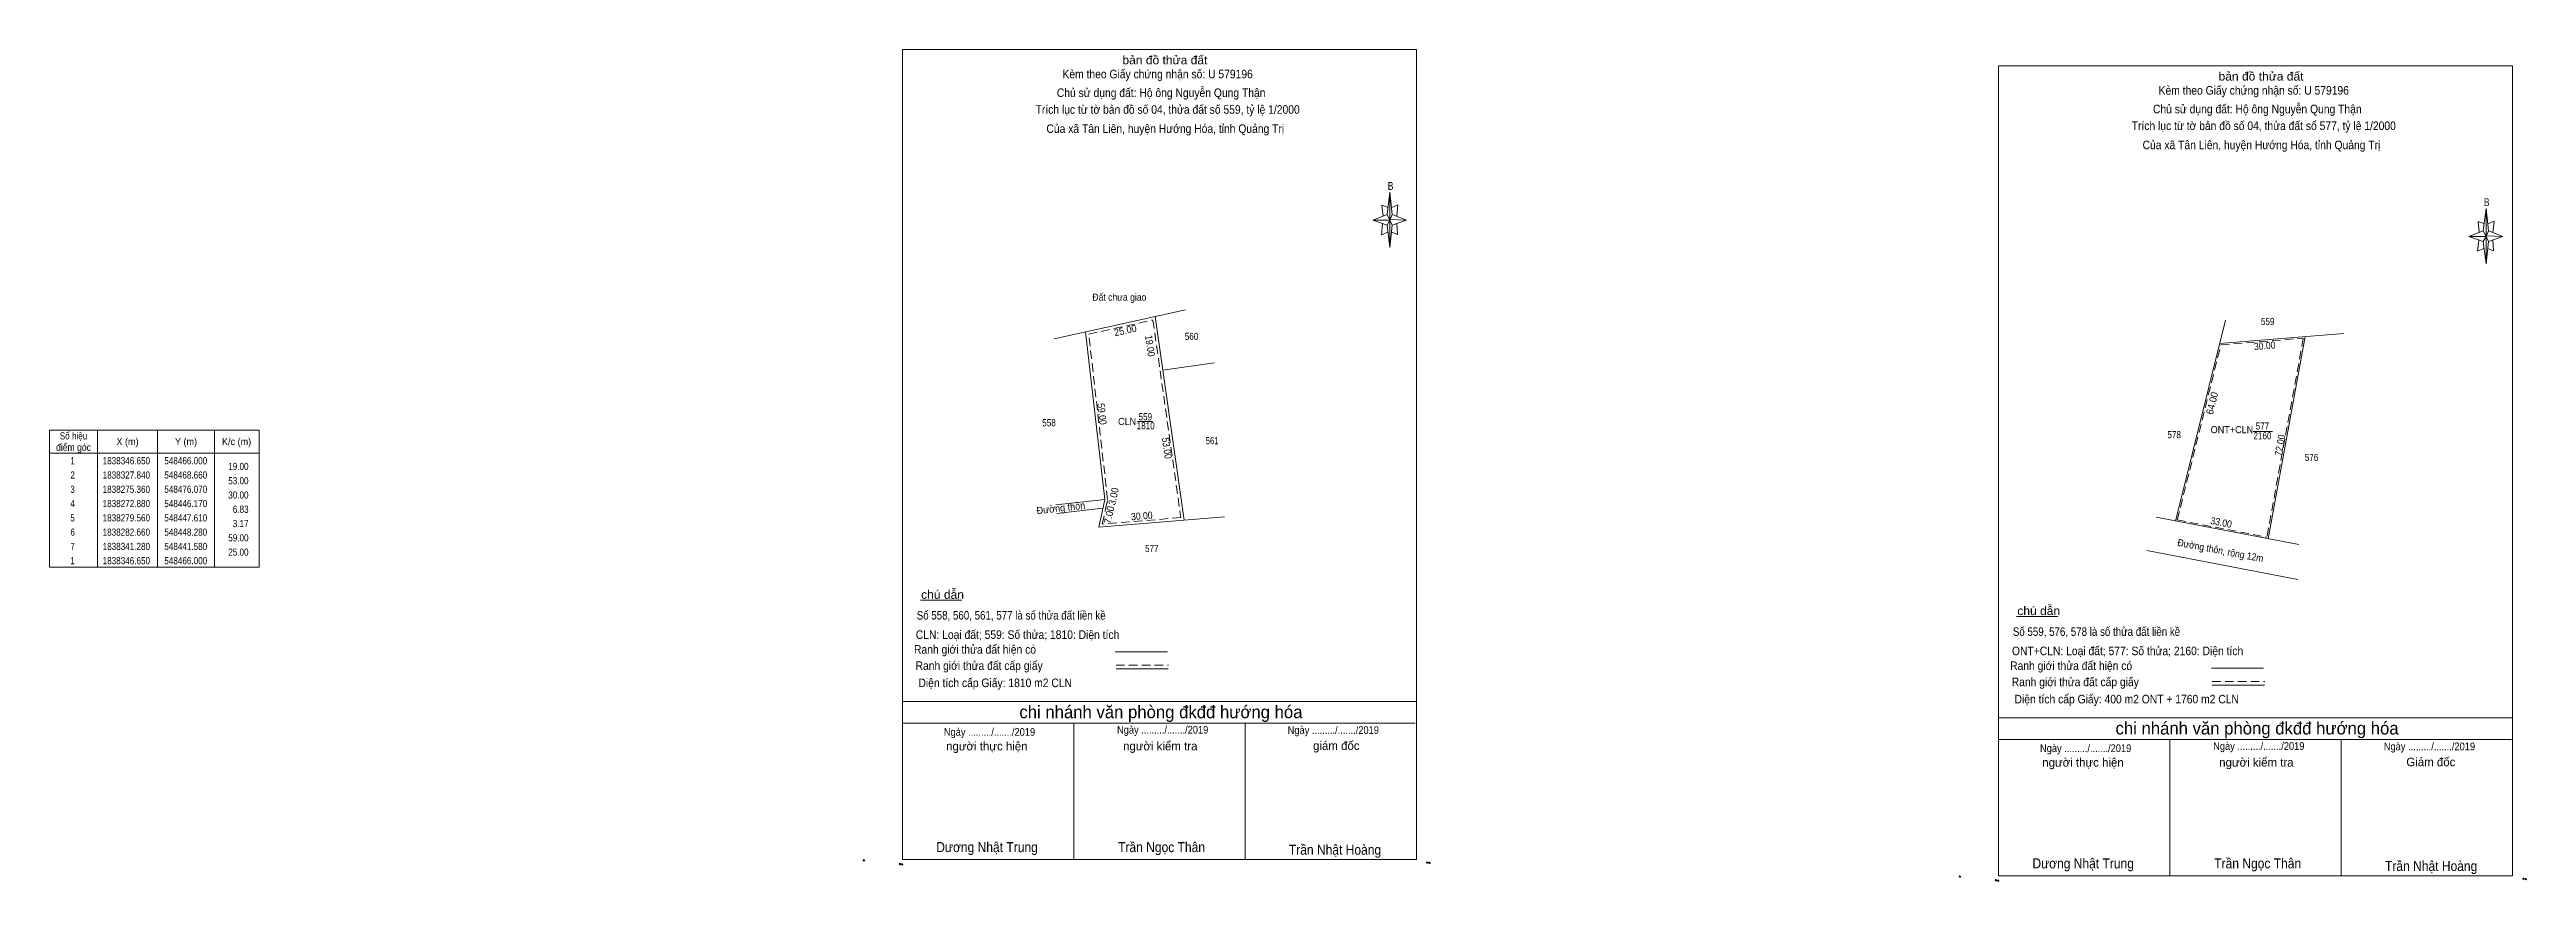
# Model space of a CAD drawing. Header units: metres. Extents: x 548079 to 548946, y 1838149 to 1838440.
import ezdxf
from ezdxf.enums import TextEntityAlignment as Align

# ---------------------------------------------------------------- set-up
doc = ezdxf.new("R2010")
doc.units = ezdxf.units.M
doc.header["$PDMODE"] = 32
doc.header["$PDSIZE"] = 0.5
doc.linetypes.add('MEDIUM_DASHED', pattern=[4.5, 3, -1.5])
for name, color, linetype, lineweight in [('1', 7, 'MEDIUM_DASHED', 13), ('17', 7, 'Continuous', 13), ('5', 7, 'Continuous', 13), ('55', 7, 'Continuous', 13), ('6', 7, 'Continuous', 13), ('63', 7, 'Continuous', 13)]:
    doc.layers.add(name, color=color, linetype=linetype, lineweight=lineweight)

msp = doc.modelspace()

# ---------------------------------------------------------------- linework, layer by layer
at = {"layer": '1'}
msp.add_lwpolyline([(548465.16, 1838345.44), (548467.67, 1838327.7), (548474.93, 1838276.27), (548447.43, 1838273.99), (548448.59, 1838279.35), (548449.29, 1838282.61), (548442.68, 1838340.5)], close=True, dxfattribs=at)
at = {"layer": '17'}
for p, q in [((548383.75, 1838247.4), (548398.23, 1838247.4)), ((548767.62, 1838241.7), (548782.1, 1838241.7))]:
    msp.add_line(p, q, dxfattribs=at)
at = {"layer": '5'}
for p, q in [((548377.45, 1838156.52), (548377.45, 1838440.12)), ((548761.32, 1838150.82), (548761.32, 1838434.42)), ((548547.17, 1838382.4), (548548.17, 1838390.2)), ((548931.04, 1838376.7), (548932.04, 1838384.5)), ((548547.17, 1838378.6), (548542.17, 1838380.4)), ((548548.97, 1838378.6), (548548.17, 1838370.8)), ((548550.77, 1838375.4), (548548.77, 1838376.2)), ((548548.97, 1838382.4), (548553.97, 1838380.4)), ((548550.57, 1838379.2), (548550.77, 1838375.4)), ((548932.84, 1838376.7), (548937.84, 1838374.7)), ((548931.04, 1838372.9), (548926.04, 1838374.7)), ((548932.84, 1838372.9), (548932.04, 1838365.1)), ((548934.64, 1838369.7), (548932.64, 1838370.5)), ((548934.44, 1838373.5), (548934.64, 1838369.7)), ((548377.45, 1838211.92), (548557.45, 1838211.92)), ((548377.45, 1838204.32), (548557.05, 1838204.32)), ((548377.45, 1838204.32), (548557.05, 1838204.32)), ((548377.45, 1838204.32), (548557.05, 1838204.32)), ((548437.45, 1838156.52), (548437.45, 1838204.32)), ((548497.45, 1838156.52), (548497.45, 1838204.32)), ((548761.32, 1838206.22), (548941.32, 1838206.22)), ((548761.32, 1838198.62), (548940.92, 1838198.62)), ((548761.32, 1838198.62), (548940.92, 1838198.62)), ((548761.32, 1838198.62), (548940.92, 1838198.62)), ((548821.32, 1838150.82), (548821.32, 1838198.62)), ((548881.32, 1838150.82), (548881.32, 1838198.62)), ((548557.45, 1838156.52), (548377.45, 1838156.52)), ((548941.32, 1838150.82), (548761.32, 1838150.82))]:
    msp.add_line(p, q, dxfattribs=at)
for points in [[(548377.45, 1838440.12), (548557.45, 1838440.12), (548557.45, 1838156.52)], [(548761.32, 1838434.42), (548941.32, 1838434.42), (548941.32, 1838150.82)], [(548547.57, 1838384.8), (548545.37, 1838385.6), (548545.77, 1838381.8)], [(548548.77, 1838384.8), (548550.97, 1838385.8), (548550.57, 1838381.8)], [(548548.17, 1838380.4), (548547.17, 1838382.4), (548542.17, 1838380.4)], [(548545.57, 1838379.2), (548545.17, 1838375.2), (548547.37, 1838376.2)], [(548548.17, 1838380.4), (548548.97, 1838378.6), (548553.97, 1838380.4)], [(548932.04, 1838374.7), (548931.04, 1838376.7), (548926.04, 1838374.7)], [(548931.44, 1838379.1), (548929.24, 1838379.9), (548929.64, 1838376.1)], [(548932.64, 1838379.1), (548934.84, 1838380.1), (548934.44, 1838376.1)], [(548929.44, 1838373.5), (548929.04, 1838369.5), (548931.24, 1838370.5)], [(548932.04, 1838374.7), (548932.84, 1838372.9), (548937.84, 1838374.7)]]:
    msp.add_lwpolyline(points, dxfattribs=at)
for points in [[(548548.17, 1838390.2), (548548.97, 1838382.4), (548548.17, 1838380.4)], [(548932.04, 1838384.5), (548932.84, 1838376.7), (548932.04, 1838374.7)], [(548548.17, 1838380.4), (548542.17, 1838380.4), (548547.17, 1838382.4), (548548.97, 1838378.6), (548553.97, 1838380.4), (548548.17, 1838380.6)], [(548548.17, 1838380.4), (548548.17, 1838370.8), (548547.17, 1838378.6)], [(548932.04, 1838374.7), (548926.04, 1838374.7), (548931.04, 1838376.7), (548932.84, 1838372.9), (548937.84, 1838374.7), (548932.04, 1838374.9)], [(548932.04, 1838374.7), (548932.04, 1838365.1), (548931.04, 1838372.9)]]:
    msp.add_lwpolyline(points, close=True, dxfattribs=at)
for p in [(548376.53, 1838155), (548377.33, 1838154.84), (548561.25, 1838155.52), (548562.05, 1838155.4), (548945.12, 1838149.82), (548945.92, 1838149.7), (548760.4, 1838149.3), (548761.2, 1838149.14)]:
    msp.add_point(p, dxfattribs=at)
at = {"layer": '55'}
for p, q in [((548430.59, 1838338.86), (548476.62, 1838348.99)), ((548468.66, 1838327.84), (548466, 1838346.65)), ((548823.27, 1838275.06), (548840.78, 1838345.4)), ((548838.73, 1838337.16), (548882.22, 1838340.77)), ((548868.63, 1838339.64), (548855.68, 1838268.85)), ((548486.69, 1838330.39), (548468.66, 1838327.84)), ((548476.07, 1838275.36), (548468.66, 1838327.84)), ((548850.43, 1838306.4), (548857.23, 1838306.4)), ((548431.11, 1838280.7), (548448.28, 1838282.66)), ((548431.45, 1838277.72), (548447.61, 1838279.56)), ((548446.17, 1838272.88), (548490.17, 1838276.53)), ((548816.48, 1838276.36), (548866.4, 1838266.8)), ((548813.24, 1838264.76), (548866.14, 1838254.62))]:
    msp.add_line(p, q, dxfattribs=at)
at = {"layer": '55', "linetype": 'MEDIUM_DASHED'}
for p, q in [((548823.89, 1838275.45), (548839.13, 1838336.69)), ((548839.13, 1838336.69), (548868.02, 1838339.09)), ((548868.02, 1838339.09), (548855.28, 1838269.44)), ((548823.89, 1838275.45), (548855.28, 1838269.44))]:
    msp.add_line(p, q, dxfattribs=at)
at = {"layer": '55'}
msp.add_lwpolyline([(548446.17, 1838272.88), (548448.28, 1838282.66), (548441.58, 1838341.28)], dxfattribs=at)
at = {"layer": '6'}
for p, q in [((548451.97, 1838229.22), (548470.25, 1838229.22)), ((548452.25, 1838223.36), (548470.53, 1838223.36)), ((548835.84, 1838223.52), (548854.12, 1838223.52)), ((548836.12, 1838217.66), (548854.4, 1838217.66))]:
    msp.add_line(p, q, dxfattribs=at)
at = {"layer": '6', "linetype": 'MEDIUM_DASHED'}
for p, q in [((548452.25, 1838224.6), (548470.65, 1838224.6)), ((548836.12, 1838218.9), (548854.52, 1838218.9))]:
    msp.add_line(p, q, dxfattribs=at)
at = {"layer": '6'}
for p in [(548363.89, 1838156.28), (548747.76, 1838150.58)]:
    msp.add_point(p, dxfattribs=at)
at = {"layer": '63'}
for p, q in [((548095.55, 1838306.88), (548095.55, 1838258.88)), ((548116.55, 1838306.88), (548116.55, 1838258.88)), ((548136.55, 1838306.88), (548136.55, 1838258.88)), ((548459.78, 1838309.86), (548465.06, 1838309.86)), ((548078.75, 1838298.88), (548152.15, 1838298.88))]:
    msp.add_line(p, q, dxfattribs=at)
msp.add_lwpolyline([(548078.75, 1838306.88), (548152.15, 1838306.88), (548152.15, 1838258.88), (548078.75, 1838258.88)], close=True, dxfattribs=at)

# ---------------------------------------------------------------- texts
at = {"layer": '1'}
for s, width, p in [('CLN', 0.95, (548456.125, 1838308.69)), ('1810', 0.85, (548462.625, 1838307.19)), ('559', 0.85, (548462.485, 1838310.33))]:
    msp.add_text(s, height=2.5, dxfattribs=dict(at, width=width)).set_placement(p, align=Align.CENTER)
at = {"layer": '5'}
for s, height, width, p in [('bản đồ thửa đất', 3, 1.05, (548469.35, 1838434.96)), ('Kèm theo Giấy chứng nhận số: U 579196', 3, 0.9, (548466.81, 1838430.04)), ('Kèm theo Giấy chứng nhận số: U 579196', 3, 0.9, (548850.68, 1838424.34)), ('bản đồ thửa đất', 3, 1.05, (548853.22, 1838429.26)), ('Trích lục từ tờ bản đồ số 04, thửa đất số 559, tỷ lệ 1/2000 ', 3, 0.9, (548470.81, 1838417.64)), ('Chủ sử dụng đất: Hộ ông Nguyễn Qung Thận', 3, 0.9, (548468.04, 1838423.5)), ('Chủ sử dụng đất: Hộ ông Nguyễn Qung Thận', 3, 0.9, (548851.91, 1838417.8)), ('Của xã Tân Liên, huyện Hướng Hóa, tỉnh Quảng Trị', 3, 0.9, (548469.495, 1838410.94)), ('Trích lục từ tờ bản đồ số 04, thửa đất số 577, tỷ lệ 1/2000 ', 3, 0.9, (548854.68, 1838411.94)), ('Của xã Tân Liên, huyện Hướng Hóa, tỉnh Quảng Trị', 3, 0.9, (548853.365, 1838405.24)), ('B', 2.755, 0.8, (548548.375, 1838391)), ('B', 2.755, 0.8, (548932.245, 1838385.3)), ('Ngày ........./......./2019', 2.7, 0.9, (548407.925, 1838199.88)), ('Ngày ........./......./2019', 2.7, 0.9, (548468.565, 1838200.64)), ('Ngày ........./......./2019', 2.7, 0.9, (548528.325, 1838200.52)), ('Ngày ........./......./2019', 2.7, 0.9, (548791.795, 1838194.18)), ('Ngày ........./......./2019', 2.7, 0.9, (548852.435, 1838194.94)), ('Ngày ........./......./2019', 2.7, 0.9, (548912.195, 1838194.82)), ('Dương Nhật Trung', 3.5, 0.9, (548407.06, 1838159.16)), ('Trần Ngọc Thân', 3.5, 0.9, (548468.18, 1838159.16)), ('Trần Nhật Hoàng', 3.5, 0.9, (548528.93, 1838158.24)), ('Dương Nhật Trung', 3.5, 0.9, (548790.93, 1838153.46)), ('Trần Ngọc Thân', 3.5, 0.9, (548852.05, 1838153.46)), ('Trần Nhật Hoàng', 3.5, 0.9, (548912.8, 1838152.54))]:
    msp.add_text(s, height=height, dxfattribs=dict(at, width=width)).set_placement(p, align=Align.CENTER)
for s, height, p in [('chi nhánh văn phòng đkđđ hướng hóa', 4.374, (548467.96, 1838206.04)), ('chi nhánh văn phòng đkđđ hướng hóa', 4.374, (548851.83, 1838200.34)), ('người thực hiện', 3, (548406.995, 1838194.76)), ('người kiểm tra', 3, (548467.725, 1838194.8)), (' giám đốc', 3, (548528.815, 1838194.92)), ('người thực hiện', 3, (548790.865, 1838189.06)), ('người kiểm tra', 3, (548851.595, 1838189.1)), ('Giám đốc', 3, (548912.69, 1838189.22))]:
    msp.add_text(s, height=height, dxfattribs=at).set_placement(p, align=Align.CENTER)
at = {"layer": '55'}
for s, width, p in [('559', 0.85, (548855.545, 1838343.68)), ('578', 0.85, (548822.79, 1838304.06)), ('ONT+CLN', 0.95, (548843.025, 1838305.81)), ('2160', 0.85, (548853.715, 1838303.67)), ('577', 0.85, (548853.71, 1838307.09)), ('576', 0.85, (548870.91, 1838296.08))]:
    msp.add_text(s, height=2.5, dxfattribs=dict(at, width=width)).set_placement(p, align=Align.CENTER)
for s, rotation, width, p in [('30.00', 4.745, 0.9, (548854.592, 1838335.189)), ('64.00', 76.021, 0.95, (548837.283, 1838316.008)), ('72.00', 79.633, 0.9, (548861.094, 1838301.375)), ('33.00', 349.159, 0.9, (548839.03, 1838273.352)), ('Đường thôn, rộng 12m', 349.149, 0.9, (548838.775, 1838263.535))]:
    msp.add_text(s, height=2.5, rotation=rotation, dxfattribs=dict(at, width=width)).set_placement(p, align=Align.CENTER)
at = {"layer": '6'}
for s, width, p in [('chú dẫn', 1.05, (548391.485, 1838247.84)), ('chú dẫn', 1.05, (548775.355, 1838242.14)), ('Ranh giới thửa đất hiện có ', 0.9, (548403.355, 1838228.62)), ('Ranh giới thửa đất cấp giấy', 0.9, (548404.295, 1838222.94)), ('Ranh giới thửa đất hiện có ', 0.9, (548787.225, 1838222.92)), ('Ranh giới thửa đất cấp giấy', 0.9, (548788.165, 1838217.24))]:
    msp.add_text(s, height=3, dxfattribs=dict(at, width=width)).set_placement(p, align=Align.CENTER)
for s, width, p in [('CLN: Loại đất; 559: Số thửa; 1810: Diện tích', 0.9, (548382.13, 1838233.8)), ('Số 558, 560, 561, 577 là số thửa đất liền kề', 0.85, (548382.43, 1838240.56)), ('Số 559, 576, 578 là số thửa đất liền kề', 0.85, (548766.3, 1838234.86)), ('ONT+CLN: Loại đất; 577: Số thửa; 2160: Diện tích', 0.9, (548766, 1838228.1)), ('Diện tích cấp Giấy: 1810 m2 CLN', 0.9, (548383.03, 1838216.92)), ('Diện tích cấp Giấy: 400 m2 ONT + 1760 m2 CLN', 0.9, (548766.9, 1838211.22))]:
    msp.add_text(s, height=3, dxfattribs=dict(at, width=width)).set_placement(p)
at = {"layer": '63'}
for s, width, p in [('Đất chưa giao', 0.9, (548453.4, 1838352.19)), ('560', 0.85, (548478.685, 1838338.46)), ('Số hiệu', 0.85, (548087.15, 1838303.63)), ('558', 0.85, (548428.76, 1838308.23)), ('điểm góc', 0.9, (548087.15, 1838299.63)), (' 1', 0.75, (548086.445, 1838294.93)), ('1838346.650', 0.85, (548105.65, 1838294.93)), ('X (m)', 0.95, (548106.05, 1838301.63)), ('548466.000', 0.85, (548126.455, 1838294.93)), ('Y (m)', 0.95, (548126.545, 1838301.63)), ('K/c (m)', 0.95, (548144.25, 1838301.63)), ('561', 0.8, (548485.895, 1838301.94)), (' 2', 0.85, (548086.45, 1838289.93)), ('1838327.840', 0.85, (548105.65, 1838289.93)), ('548468.660', 0.85, (548126.455, 1838289.93)), (' 4', 0.85, (548086.445, 1838279.93)), (' 3', 0.8, (548086.45, 1838284.93)), ('1838275.360', 0.85, (548105.65, 1838284.93)), ('1838272.880', 0.85, (548105.65, 1838279.93)), ('548476.070', 0.85, (548126.455, 1838284.93)), ('548446.170', 0.85, (548126.455, 1838279.93)), (' 5', 0.8, (548086.45, 1838274.93)), (' 6', 0.85, (548086.45, 1838269.93)), ('1838279.560', 0.85, (548105.65, 1838274.93)), ('1838282.660', 0.85, (548105.65, 1838269.93)), ('548447.610', 0.85, (548126.455, 1838274.93)), ('548448.280', 0.85, (548126.455, 1838269.93)), (' 7', 0.8, (548086.45, 1838264.93)), ('1838341.280', 0.85, (548105.65, 1838264.93)), ('548441.580', 0.85, (548126.455, 1838264.93)), ('577', 0.85, (548464.75, 1838264.2)), (' 1', 0.75, (548086.445, 1838259.93)), ('1838346.650', 0.85, (548105.65, 1838259.93)), ('548466.000', 0.85, (548126.455, 1838259.93))]:
    msp.add_text(s, height=2.5, dxfattribs=dict(at, width=width)).set_placement(p, align=Align.CENTER)
for s, rotation, width, p in [('25.00', 12.402, 0.95, (548455.762, 1838340.588)), ('19.00', 278.049, 0.9, (548462.923, 1838336.21)), ('59.00', 276.52, 0.9, (548446.088, 1838312.402)), ('53.00', 278.037, 0.9, (548468.812, 1838300.42)), ('Đường thôn', 6.496, 0.95, (548433.049, 1838278.405)), ('7.00', 77.835, 0.95, (548451.02, 1838276.977)), ('3.00', 77.804, 0.95, (548452.572, 1838283.436)), ('30.00', 4.741, 0.9, (548461.367, 1838275.628))]:
    msp.add_text(s, height=2.5, rotation=rotation, dxfattribs=dict(at, width=width)).set_placement(p, align=Align.CENTER)
at = {"layer": '63', "width": 0.85}
for s, p in [('53.00', (548148.45, 1838287.93)), ('19.00', (548148.45, 1838292.93)), ('30.00', (548148.45, 1838282.93)), ('6.83', (548148.45, 1838277.93)), ('3.17', (548148.45, 1838272.93)), ('59.00', (548148.45, 1838267.93)), ('25.00', (548148.45, 1838262.93))]:
    msp.add_text(s, height=2.5, dxfattribs=at).set_placement(p, align=Align.RIGHT)

doc.saveas('drawing.dxf')
